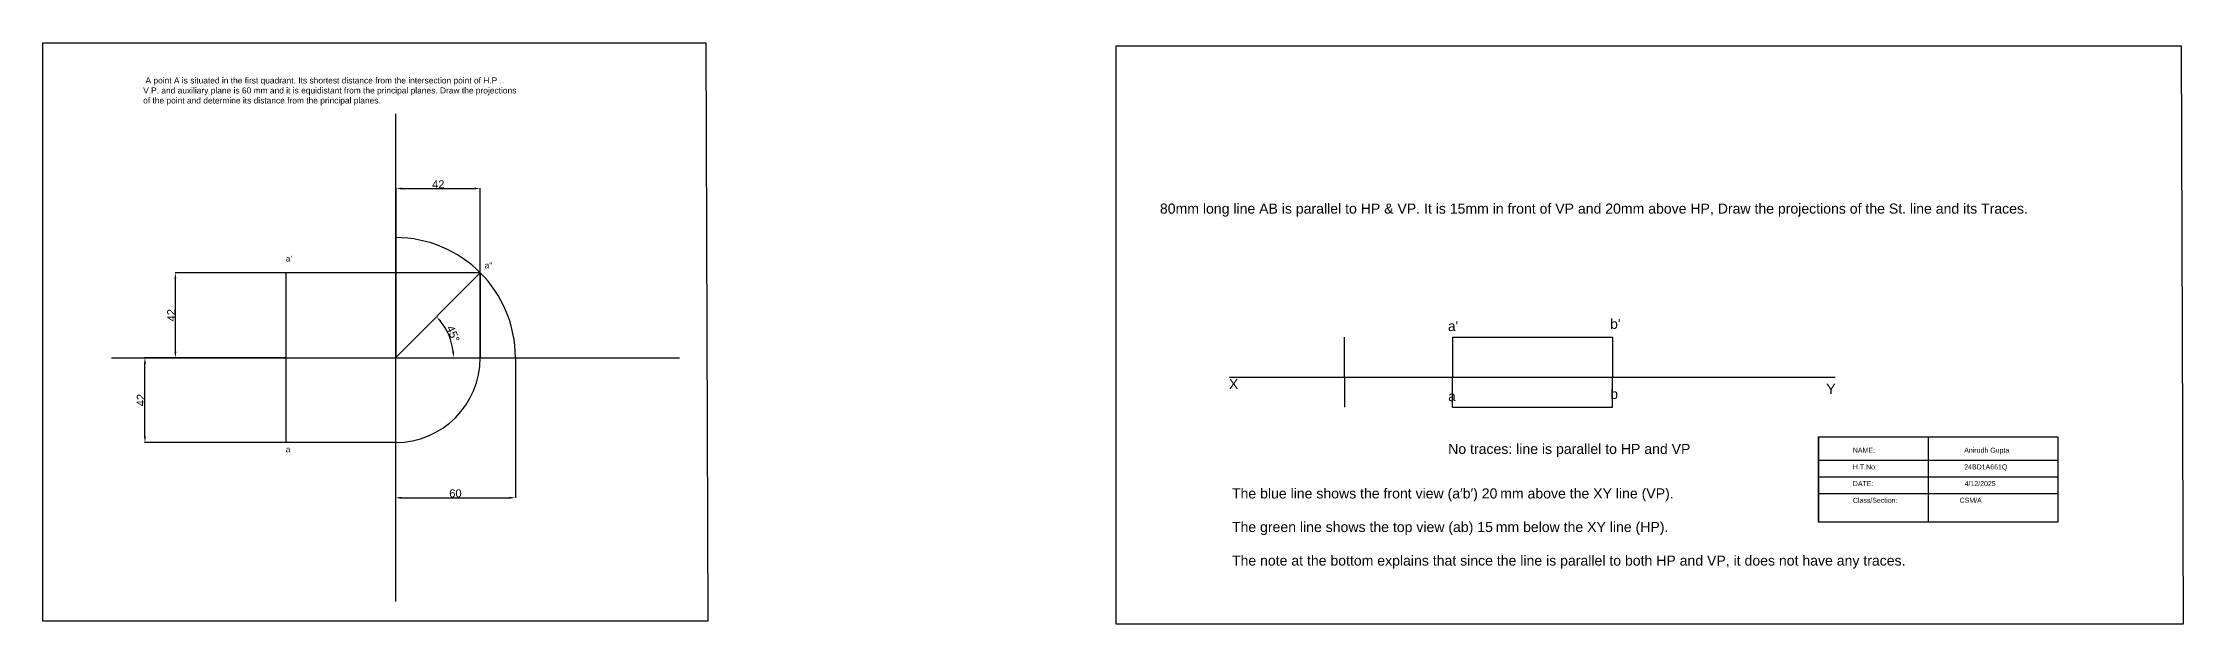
# Model space of a CAD drawing. Header units: millimetres. Extents: x 79 to 8014, y -55 to 1185.
# Drawn here: x 1217 to 2287, y 31 to 321 of the extents above; entities that cross this region are included whole.
import ezdxf

# ---------------------------------------------------------------- set-up
doc = ezdxf.new("R2010")
doc.units = ezdxf.units.MM
doc.header["$MEASUREMENT"] = 0
doc.header["$PDMODE"] = 1
doc.styles.get("Standard").update_dxf_attribs({"font": 'arial.ttf'})
doc.dimstyles.get("Standard").update_dxf_attribs({"dimtxt": 4, "dimasz": 3, "dimexe": 0.18, "dimexo": 0.0625, "dimgap": 0.09, "dimtad": 1, "dimdec": 0, "dimzin": 0, "dimdsep": 46, "dimtxsty": 'Standard', "dimcen": 0.09, "dimclrd": 6, "dimclre": 4, "dimadec": 0, "dimazin": 0, "dimtfac": 1, "dimtdec": 0, "dimtofl": 0, "dimtmove": 0, "dimatfit": 3, "dimfxl": 1, "dimtolj": 1, "dimtzin": 0, "dimarcsym": 1})

# ---------------------------------------------------------------- blocks, each defined once
blk = doc.blocks.new('*D27')
at = {"color": 4, "lineweight": -2, "transparency": 16777216}
for p, q in [((1393.5, 164.1), (1393.5, 94.1)), ((1453.5, 164.1), (1453.5, 94.1))]:
    blk.add_line(p, q, dxfattribs=at)
at = {"color": 6, "lineweight": -2, "transparency": 16777216}
blk.add_line((1396.5, 94.2), (1450.5, 94.2), dxfattribs=at)
at = {"color": 6, "transparency": 16777216}
for points in [[(1396.5, 94.7), (1396.5, 93.7), (1393.5, 94.2)], [(1450.5, 94.7), (1450.5, 93.7), (1453.5, 94.2)]]:
    blk.add_solid(points, dxfattribs=at)
at = {"layer": 'Defpoints', "color": 0, "transparency": 16777216}
for p in [(1393.5, 164.2), (1453.5, 164.2), (1453.5, 94.2)]:
    blk.add_point(p, dxfattribs=at)
at = {"color": 0, "transparency": 16777216, "insert": (1423.5, 96.4), "char_height": 4, "attachment_point": 5}
blk.add_mtext('\\A1;60', dxfattribs=at)
blk = doc.blocks.new('*D28')
at = {"color": 4, "lineweight": -2, "transparency": 16777216}
for p, q in [((1393.9, 164.6), (1393.9, 248.9)), ((1435.9, 164.3), (1435.9, 248.9))]:
    blk.add_line(p, q, dxfattribs=at)
at = {"color": 6, "lineweight": -2, "transparency": 16777216}
blk.add_line((1396.9, 248.7), (1432.9, 248.7), dxfattribs=at)
at = {"color": 6, "transparency": 16777216}
for points in [[(1396.9, 249.2), (1396.9, 248.2), (1393.9, 248.7)], [(1432.9, 249.2), (1432.9, 248.2), (1435.9, 248.7)]]:
    blk.add_solid(points, dxfattribs=at)
at = {"layer": 'Defpoints', "color": 0, "transparency": 16777216}
for p in [(1435.9, 248.7), (1393.9, 164.6), (1435.9, 164.2)]:
    blk.add_point(p, dxfattribs=at)
at = {"color": 0, "transparency": 16777216, "insert": (1414.9, 250.8), "char_height": 4, "attachment_point": 5}
blk.add_mtext('\\A1;42', dxfattribs=at)
blk = doc.blocks.new('*D29')
at = {"color": 4, "lineweight": -2, "transparency": 16777216}
for p, q in [((1338.6, 206.6), (1283.4, 206.6)), ((1338.6, 164.2), (1283.4, 164.2))]:
    blk.add_line(p, q, dxfattribs=at)
at = {"color": 6, "lineweight": -2, "transparency": 16777216}
blk.add_line((1283.5, 167.2), (1283.5, 203.6), dxfattribs=at)
at = {"color": 6, "transparency": 16777216}
for points in [[(1283, 203.6), (1284, 203.6), (1283.5, 206.6)], [(1283, 167.2), (1284, 167.2), (1283.5, 164.2)]]:
    blk.add_solid(points, dxfattribs=at)
at = {"layer": 'Defpoints', "color": 0, "transparency": 16777216}
for p in [(1283.5, 206.6), (1338.7, 206.6), (1338.7, 164.2)]:
    blk.add_point(p, dxfattribs=at)
at = {"color": 0, "transparency": 16777216, "insert": (1281.4, 185.4), "char_height": 4, "attachment_point": 5, "rotation": 90}
blk.add_mtext('\\A1;42', dxfattribs=at)
blk = doc.blocks.new('*D30')
at = {"color": 4, "lineweight": -2, "transparency": 16777216}
for p, q in [((1338.6, 164.2), (1268.1, 164.2)), ((1338.6, 121.8), (1268.1, 121.8))]:
    blk.add_line(p, q, dxfattribs=at)
at = {"color": 6, "lineweight": -2, "transparency": 16777216}
blk.add_line((1268.3, 124.8), (1268.3, 161.2), dxfattribs=at)
at = {"color": 6, "transparency": 16777216}
for points in [[(1267.8, 161.2), (1268.8, 161.2), (1268.3, 164.2)], [(1267.8, 124.8), (1268.8, 124.8), (1268.3, 121.8)]]:
    blk.add_solid(points, dxfattribs=at)
at = {"layer": 'Defpoints', "color": 0, "transparency": 16777216}
for p in [(1268.3, 164.2), (1338.7, 164.2), (1338.7, 121.8)]:
    blk.add_point(p, dxfattribs=at)
at = {"color": 0, "transparency": 16777216, "insert": (1266.2, 143), "char_height": 4, "attachment_point": 5, "rotation": 90}
blk.add_mtext('\\A1;42', dxfattribs=at)
blk = doc.blocks.new('*D31')
at = {"color": 6, "lineweight": -2, "transparency": 16777216}
blk.add_arc((1393.5, 164.2), 29, 5.9272, 39.0728, dxfattribs=at)
at = {"color": 6, "transparency": 16777216}
for points in [[(1415.7, 182.2), (1416.4, 182.8), (1414, 184.7)], [(1422.9, 167.2), (1421.9, 167.2), (1422.5, 164.2)]]:
    blk.add_solid(points, dxfattribs=at)
at = {"layer": 'Defpoints', "color": 0, "transparency": 16777216}
for p in [(1435.9, 206.6), (1421.5, 171.7), (1251.5, 164.2), (1393.5, 164.2), (1535.5, 164.2)]:
    blk.add_point(p, dxfattribs=at)
at = {"color": 0, "transparency": 16777216, "insert": (1422.3, 176.1), "char_height": 4, "attachment_point": 5, "rotation": 292.5}
blk.add_mtext('\\A1;45°', dxfattribs=at)

msp = doc.modelspace()

# ---------------------------------------------------------------- linework, layer by layer
for p, q in [((1393.5, 286.1), (1393.5, 42.3)), ((1393.5, 206.6), (1338.7, 206.6)), ((1338.7, 206.6), (1338.7, 164.2)), ((1393.5, 164.2), (1435.9, 206.6)), ((1435.9, 206.6), (1393.5, 206.6)), ((1435.9, 206.6), (1435.9, 164.2)), ((1867.9, 154.4), (1867.9, 174.4)), ((1921.9, 174.4), (1921.9, 154.4)), ((2001.9, 174.4), (2001.9, 154.4)), ((1251.5, 164.2), (1535.5, 164.2)), ((1810.5, 154.4), (2113.2, 154.4)), ((1867.9, 154.4), (1867.9, 139.4)), ((1921.9, 139.4), (1921.9, 154.4)), ((2001.9, 139.4), (2001.9, 154.4)), ((1393.5, 121.8), (1338.7, 121.8)), ((2104.9, 124.6), (2224.6, 124.6)), ((2104.9, 124.6), (2104.9, 82.1)), ((2159.7, 124.6), (2159.7, 82.1)), ((2104.9, 113), (2224.6, 113)), ((2104.9, 104.6), (2224.6, 104.6)), ((2104.9, 96.3), (2224.6, 96.3))]:
    msp.add_line(p, q)
at = {"color": 5}
msp.add_line((1921.9, 174.4), (2001.9, 174.4), dxfattribs=at)
at = {"color": 3}
msp.add_line((1921.9, 139.4), (2001.9, 139.4), dxfattribs=at)
for points in [[(1217.2, 321.5), (1548.7, 321.5), (1549.7, 32.6), (1217.2, 32.6)], [(1753.8, 320), (2286.2, 320), (2287.2, 31.1), (1753.8, 31.1)], [(2104.9, 124.6), (2224.6, 124.6), (2224.6, 82.1), (2104.9, 82.1)]]:
    msp.add_lwpolyline(points, close=True)
msp.add_lwpolyline([(1338.7, 164.2), (1338.7, 121.8), (1338.7, 121.8)])
for radius, start, end in [(60, 0, 90), (42.4, 270, 0)]:
    msp.add_arc((1393.5, 164.2), radius, start, end)
msp.add_point((1393.5, 164.2))

# ---------------------------------------------------------------- texts
for s, height, p in [("a'", 3, (1338.7, 212.2)), ("a''", 3, (1438.1, 208.8)), ("a'", 4.91, (1919.7, 177.5)), ("b'", 4.91, (2000.8, 178.6)), ('X', 5.03, (1810.2, 148.5)), ('Y', 5.03, (2108.8, 146.1)), ('a', 4.91, (1919.8, 142.5)), ('b', 4.91, (2000.9, 143.6)), ('a', 3, (1338.7, 116.9)), ('No traces: line is parallel to HP and VP', 5.031, (1919.8, 116.1))]:
    msp.add_text(s, height=height).set_placement(p)
at = {"attachment_point": 1}
for s, insert, char_height, width in [(' A point A is situated in the first quadrant. Its shortest distance from the intersection point of H.P ..\\PV.P. and auxiliary plane is 60 mm and it is equidistant from the principal planes. Draw the projections\\Pof the point and determine its distance from the principal planes.', (1267.4, 304.2), 3, 195.734), ('80mm long line AB is parallel to HP & VP. It is 15mm in front of VP and 20mm above HP, Draw the projections of the St. line and its Traces.', (1775.7, 241.2), 5.0308, 460.799), ('The blue line shows the front view (a′b′) 20\u202fmm above the XY line (VP).^J^JThe green line shows the top view (ab) 15\u202fmm below the XY line (HP).^J\\PThe note at the bottom explains that since the line is parallel to both HP and VP, it does not have any traces.', (1811.7, 98.9), 5.0308, 352.789)]:
    msp.add_mtext(s, dxfattribs=dict(at, insert=insert, char_height=char_height, width=width))
at = {"insert": (2122.1, 119.2), "char_height": 2.5, "attachment_point": 1}
msp.add_mtext_dynamic_manual_height_columns('NAME:                                              Anirudh Gupta\\P\\PH.T.No:                                             24BD1A661Q\\P\\PDATE:                                               4/12/2025\\P\\PClass/Section:                                CSM/A', width=150.394, gutter_width=12.5, heights=[0], dxfattribs=at)

# ---------------------------------------------------------------- dimensions: what is measured, and where the dimension line sits
for base, p1, p2, picture, middle in [((1435.9, 248.7), (1393.9, 164.6), (1435.9, 164.2), '*D28', (1414.9, 250.8)), ((1453.5, 94.2), (1393.5, 164.2), (1453.5, 164.2), '*D27', (1423.5, 96.4))]:
    dim = msp.add_linear_dim(base=base, p1=p1, p2=p2, dimstyle='Standard')
    dim.commit()
    dim.dimension.update_dxf_attribs({"geometry": picture, "text_midpoint": middle})
dim = msp.add_angular_dim_2l(base=(1421.5, 171.7), line1=((1251.5, 164.2), (1535.5, 164.2)), line2=((1393.5, 164.2), (1435.9, 206.6)), dimstyle='Standard')
dim.commit()
dim.dimension.update_dxf_attribs({"geometry": '*D31', "text_midpoint": (1422.3, 176.1)})
for base, p1, p2, picture, middle in [((1283.5, 206.6), (1338.7, 164.2), (1338.7, 206.6), '*D29', (1281.4, 185.4)), ((1268.3, 164.2), (1338.7, 121.8), (1338.7, 164.2), '*D30', (1266.2, 143))]:
    dim = msp.add_linear_dim(base=base, p1=p1, p2=p2, angle=90, dimstyle='Standard')
    dim.commit()
    dim.dimension.update_dxf_attribs({"geometry": picture, "text_midpoint": middle})

doc.saveas('drawing.dxf')
